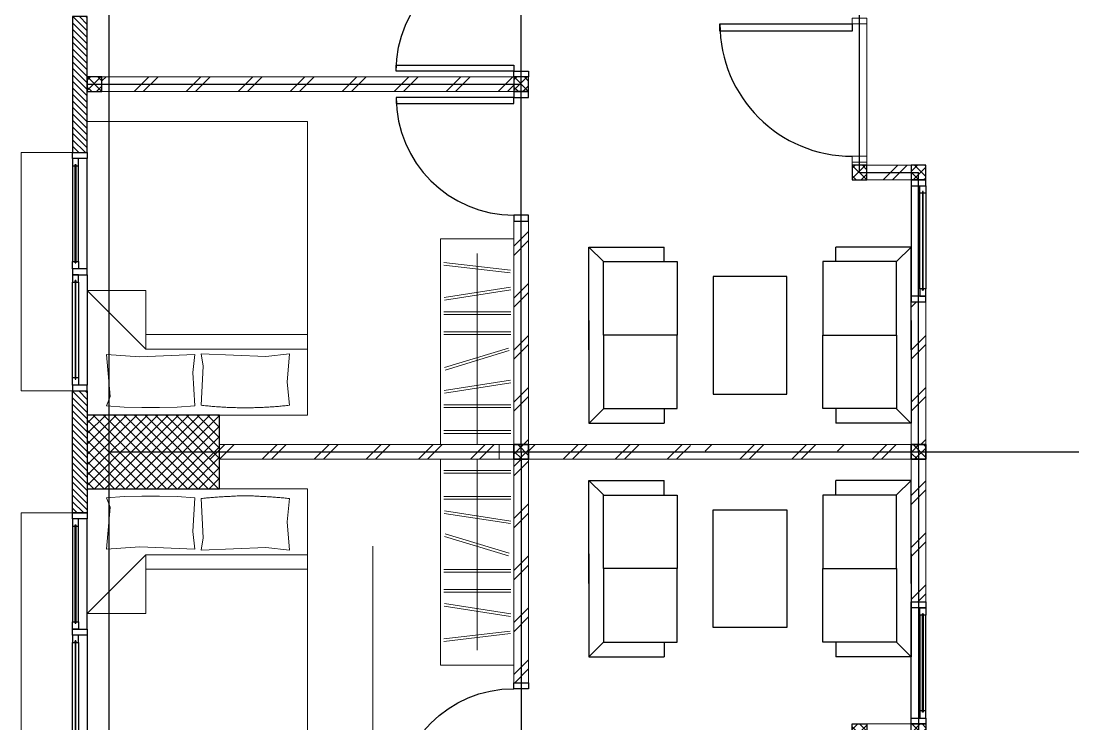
# Model space of a CAD drawing. Header units: millimetres. Extents: x -324 to 75, y -297 to 212.
# Drawn here: x -250.74 to -243.59, y 159.69 to 164.47 of the extents above; entities that cross this region are included whole.
import ezdxf

# ---------------------------------------------------------------- set-up
doc = ezdxf.new("R2010")
doc.units = ezdxf.units.MM
doc.linetypes.add('DASHDOT', pattern=[1, 0.5, -0.25, 0, -0.25])
for name, color, linetype, lineweight in [('ars', 11, 'Continuous', 0), ('KOL', 1, 'Continuous', 30), ('KOLOM', 4, 'Continuous', 9), ('lan', 7, 'Continuous', 15), ('NOT', 7, 'Continuous', 20), ('tem', 5, 'Continuous', 20)]:
    doc.layers.add(name, color=color, linetype=linetype, lineweight=lineweight)
doc.layers.add('as', color=1, linetype='Continuous', plot=False)
doc.layers.add('FURNITURE', color=68, linetype='Continuous')
doc.layers.add('Kusen', color=30, linetype='Continuous')

# ---------------------------------------------------------------- blocks, each defined once
blk = doc.blocks.new('T. J1')
at = {"layer": 'Kusen'}
for p, q in [((-0.7188, 0.1), (-0.0688, 0.1)), ((0.7212, 0.1), (0.0712, 0.1)), ((-0.0188, 0), (-0.7688, 0)), ((-0.0688, 0.06), (-0.7188, 0.06)), ((0.0212, 0), (0.7712, 0)), ((0.0712, 0.06), (0.7212, 0.06))]:
    blk.add_line(p, q, dxfattribs=at)
for points in [[(-0.8088, 0), (-0.7688, 0), (-0.7688, 0.1), (-0.8088, 0.1)], [(-0.0188, 0), (0.0212, 0), (0.0212, 0.1), (-0.0188, 0.1)], [(0.8112, 0), (0.7712, 0), (0.7712, 0.1), (0.8112, 0.1)]]:
    blk.add_lwpolyline(points, close=True, dxfattribs=at)
for points in [[(-0.7188, 0.0775), (-0.7188, 0.06), (-0.7688, 0.06), (-0.7688, 0.1), (-0.7188, 0.1), (-0.7188, 0.0825), (-0.7288, 0.0825), (-0.7288, 0.0775), (-0.7188, 0.0775)], [(-0.0688, 0.0775), (-0.0688, 0.06), (-0.0188, 0.06), (-0.0188, 0.1), (-0.0688, 0.1), (-0.0688, 0.0825), (-0.0588, 0.0825), (-0.0588, 0.0775), (-0.0688, 0.0775)], [(0.0712, 0.0775), (0.0712, 0.06), (0.0212, 0.06), (0.0212, 0.1), (0.0712, 0.1), (0.0712, 0.0825), (0.0612, 0.0825), (0.0612, 0.0775), (0.0712, 0.0775)], [(0.7212, 0.0775), (0.7212, 0.06), (0.7712, 0.06), (0.7712, 0.1), (0.7212, 0.1), (0.7212, 0.0825), (0.7312, 0.0825), (0.7312, 0.0775), (0.7212, 0.0775)]]:
    blk.add_lwpolyline(points, dxfattribs=at)
at = {"layer": 'Kusen', "color": 141}
for points in [[(-0.7288, 0.0775), (-0.0588, 0.0775), (-0.0588, 0.0825), (-0.7288, 0.0825)], [(0.7312, 0.0775), (0.0612, 0.0775), (0.0612, 0.0825), (0.7312, 0.0825)]]:
    blk.add_lwpolyline(points, close=True, dxfattribs=at)
blk = doc.blocks.new('P.80')
at = {"layer": 'Kusen'}
for points in [[(-69.8094, -74.8368), (-69.7694, -74.8368), (-69.7694, -74.0368), (-69.8094, -74.0368)], [(-70.6094, -74.9368), (-70.5694, -74.9368), (-70.5694, -74.8368), (-70.6094, -74.8368)], [(-69.7694, -74.9368), (-69.7294, -74.9368), (-69.7294, -74.8368), (-69.7694, -74.8368)]]:
    blk.add_lwpolyline(points, close=True, dxfattribs=at)
blk.add_arc((-69.7694, -74.8368), 0.8, 90, 180, dxfattribs=at)
blk = doc.blocks.new('K 10.10')
at = {"layer": 'ars'}
h = blk.add_hatch(dxfattribs=at)
h.set_pattern_fill('_USER', color=256, scale=0.05, angle=45, double=1, pattern_type=0)
h.set_pattern_definition([(45, (0, 0), (-0.035355339, 0.035355339), []), (135, (0, 0), (-0.035355339, -0.035355339), [])])
h.paths.add_polyline_path([(1560.5383, 1380.4069), (1560.6383, 1380.4069), (1560.6383, 1380.5069), (1560.5383, 1380.5069)])
at = {"layer": 'KOL'}
blk.add_lwpolyline([(1560.5383, 1380.4069), (1560.6383, 1380.4069), (1560.6383, 1380.5069), (1560.5383, 1380.5069)], close=True, dxfattribs=at)
blk = doc.blocks.new('P-90')
at = {"layer": 'Kusen'}
blk.add_lwpolyline([(374.6908, -21.5979), (374.7408, -21.5979), (374.7408, -22.4979), (374.6908, -22.4979)], close=True, dxfattribs=at)
at = {"layer": 'Kusen', "lineweight": 9}
for points in [[(373.8008, -22.4979), (373.8408, -22.4979), (373.8408, -22.5979), (373.8008, -22.5979)], [(374.7408, -22.4979), (374.7808, -22.4979), (374.7808, -22.5979), (374.7408, -22.5979)]]:
    blk.add_lwpolyline(points, close=True, dxfattribs=at)
at = {"layer": 'Kusen'}
blk.add_arc((374.7408, -22.4979), 0.9, 90, 180, dxfattribs=at)
blk = doc.blocks.new('BED1')
at = {"color": 0, "linetype": 'Continuous'}
for points in [[(1.9976, 0), (1.9976, 1.4976), (0, 1.4976), (0, 0), (1.9976, 0)], [(1.5484, 1.0993), (1.1489, 1.0993), (1.1489, 1.4976), (1.5484, 1.0993)], [(1.9346, 1.3656), (1.9443, 1.2458), (1.9467, 1.1259), (1.9467, 1.0061), (1.9443, 0.8862), (1.9346, 0.7663), (1.707, 0.7809), (1.586, 0.7663), (1.6017, 1.1404), (1.586, 1.3656), (1.8717, 1.3426), (1.9346, 1.3656)], [(1.4492, 1.0993), (1.4492, 0)], [(1.5484, 1.0993), (1.5484, 0)], [(1.9298, 0.1235), (1.7724, 0.138), (1.5799, 0.1235), (1.5981, 0.2833), (1.5799, 0.7228), (1.6634, 0.7094), (1.9298, 0.7228)], [(1.9298, 0.1235), (1.931, 0.1332), (1.9322, 0.1429), (1.9334, 0.1513), (1.9346, 0.161), (1.9346, 0.1707), (1.9358, 0.1804), (1.937, 0.1889), (1.9383, 0.1985), (1.9383, 0.2082), (1.9395, 0.2179), (1.9407, 0.2264), (1.9407, 0.2361), (1.9419, 0.2458), (1.9419, 0.2542), (1.9431, 0.2639), (1.9431, 0.2736), (1.9443, 0.2833), (1.9443, 0.2918), (1.9455, 0.3015), (1.9455, 0.3111), (1.9455, 0.3208), (1.9467, 0.3293), (1.9467, 0.339), (1.9467, 0.3487), (1.9467, 0.3584), (1.9479, 0.3668), (1.9479, 0.3765), (1.9479, 0.3862), (1.9479, 0.3959), (1.9479, 0.4044), (1.9479, 0.414), (1.9479, 0.4237), (1.9479, 0.4334), (1.9479, 0.4419), (1.9479, 0.4516), (1.9479, 0.4613), (1.9479, 0.4709), (1.9479, 0.4794), (1.9467, 0.4891), (1.9467, 0.4988), (1.9467, 0.5085), (1.9467, 0.5169), (1.9455, 0.5266), (1.9455, 0.5363), (1.9455, 0.546), (1.9443, 0.5545), (1.9443, 0.5642), (1.9431, 0.5738), (1.9431, 0.5835), (1.9419, 0.592), (1.9419, 0.6017), (1.9407, 0.6114), (1.9407, 0.6199), (1.9395, 0.6295), (1.9383, 0.6392), (1.9383, 0.6489), (1.937, 0.6574), (1.9358, 0.6671), (1.9346, 0.6768), (1.9346, 0.6864), (1.9334, 0.6949), (1.9322, 0.7046), (1.931, 0.7143), (1.9298, 0.7228)]]:
    blk.add_lwpolyline(points, dxfattribs=at)
blk = doc.blocks.new('LEMARI1')
for points in [[(0.6998, 0.4988), (-0.6998, 0.4988)], [(-0.6998, 0), (0.6998, 0), (0.6998, 0.4988), (-0.6998, 0.4988), (-0.6998, 0)], [(-0.5387, 0.4758), (-0.4855, 0.023)], [(-0.4685, 0.0254), (-0.5206, 0.477)], [(-0.3002, 0.4746), (-0.3705, 0.0242)], [(-0.3523, 0.0218), (-0.2821, 0.4709)], [(-0.2034, 0.477), (-0.2034, 0.0218)], [(-0.1852, 0.0218), (-0.1852, 0.477)], [(-0.0678, 0.477), (-0.0678, 0.0218)], [(-0.0496, 0.0218), (-0.0496, 0.477)], [(0.1755, 0.4722), (0.0436, 0.0363)], [(0.0605, 0.0315), (0.1937, 0.4673)], [(0.3317, 0.4746), (0.2627, 0.0242)], [(0.2797, 0.0218), (0.3499, 0.4709)], [(0.4286, 0.477), (0.4286, 0.0218)], [(0.4467, 0.0218), (0.4467, 0.477)], [(0.6053, 0.477), (0.6053, 0.0218)], [(0.6235, 0.0218), (0.6235, 0.477)], [(0.6998, 0.2494), (-0.5993, 0.2494)]]:
    blk.add_lwpolyline(points)
blk = doc.blocks.new('tamu02')
at = {"linetype": 'Continuous'}
for points in [[(-0.5005, 1.2448), (-0.5998, 1.3453)], [(0.1005, 1.3453), (-0.5985, 1.3453), (-0.5985, 0.8339)], [(-0.0993, 1.3453), (0.5998, 1.3453), (0.5998, 0.8339)], [(0.5005, 1.2448), (0.5998, 1.3453)], [(-0.4993, 0.7444), (0, 0.7444), (0, 1.2448), (-0.4993, 1.2448), (-0.4993, 0.7444)], [(0.5005, 0.7444), (0, 0.7444), (0, 1.2448), (0.5005, 1.2448), (0.5005, 0.7444)], [(-0.4993, 0.8339), (-0.5985, 0.8339)], [(0.5005, 0.8339), (0.5998, 0.8339)], [(-0.4993, -0.2444), (0, -0.2444), (0, -0.7448), (-0.4993, -0.7448), (-0.4993, -0.2444)], [(0.5005, -0.2444), (0, -0.2444), (0, -0.7448), (0.5005, -0.7448), (0.5005, -0.2444)], [(0.1005, -0.8453), (-0.5985, -0.8453), (-0.5985, -0.3339)], [(-0.4993, -0.3339), (-0.5985, -0.3339)], [(-0.0993, -0.8453), (0.5998, -0.8453), (0.5998, -0.3339)], [(0.5005, -0.3339), (0.5998, -0.3339)], [(-0.5005, -0.7448), (-0.5998, -0.8453)], [(0.5005, -0.7448), (0.5998, -0.8453)]]:
    blk.add_lwpolyline(points, dxfattribs=at)
blk.add_lwpolyline([(0.4, 0.5), (0.4, 0), (-0.4, 0), (-0.4, 0.5), (0.4, 0.5)])
blk = doc.blocks.new('T. J2')
at = {"layer": 'Kusen'}
for p, q in [((-0.3692, 0.1), (0.2808, 0.1)), ((-0.4192, 0), (0.3308, 0)), ((0.2808, 0.06), (-0.3692, 0.06))]:
    blk.add_line(p, q, dxfattribs=at)
for points in [[(-0.4592, 0), (-0.4192, 0), (-0.4192, 0.1), (-0.4592, 0.1)], [(0.3308, 0), (0.3708, 0), (0.3708, 0.1), (0.3308, 0.1)]]:
    blk.add_lwpolyline(points, close=True, dxfattribs=at)
for points in [[(-0.3692, 0.0775), (-0.3692, 0.06), (-0.4192, 0.06), (-0.4192, 0.1), (-0.3692, 0.1), (-0.3692, 0.0825), (-0.3792, 0.0825), (-0.3792, 0.0775), (-0.3692, 0.0775)], [(0.2808, 0.0775), (0.2808, 0.06), (0.3308, 0.06), (0.3308, 0.1), (0.2808, 0.1), (0.2808, 0.0825), (0.2908, 0.0825), (0.2908, 0.0775), (0.2808, 0.0775)]]:
    blk.add_lwpolyline(points, dxfattribs=at)
at = {"layer": 'Kusen', "color": 141}
blk.add_lwpolyline([(-0.3792, 0.0775), (0.2908, 0.0775), (0.2908, 0.0825), (-0.3792, 0.0825)], close=True, dxfattribs=at)
blk = doc.blocks.new('typikal-1a')
at = {"layer": 'as'}
for p, q in [((0, 5.5), (1.9, 5.5)), ((1.9, 5.1), (1.9, 5.5)), ((1.9, 5.1), (3, 5.1)), ((0, 2.8), (6.2, 2.8)), ((2.5, -0.15), (2.5, 2.8))]:
    blk.add_line(p, q, dxfattribs=at)
at = {"layer": 'KOL'}
blk.add_lwpolyline([(2.035, -0.15), (2.96, -0.15), (2.96, -0.25), (2.035, -0.25)], close=True, dxfattribs=at)
at = {"layer": 'lan'}
blk.add_line((2.91, 5.15), (2.01, 5.15), dxfattribs=at)
at = {"layer": 'tem'}
for points in [[(1.02, 5.45), (0.05, 5.45), (0.05, 5.55), (1.02, 5.55)], [(0.05, 2.85), (-0.05, 2.85), (-0.05, 5.45), (0.05, 5.45)], [(1.95, 5.45), (1.85, 5.45), (1.85, 5.15), (1.95, 5.15)], [(1.97, 5.15), (1.95, 5.15), (1.95, 5.05), (1.97, 5.05)], [(1.57, 2.75), (0.05, 2.75), (0.05, 2.85), (1.57, 2.85)], [(0.05, 2.75), (-0.05, 2.75), (-0.05, 0.75), (0.05, 0.75)], [(2.45, 2.75), (2.55, 2.75), (2.55, -0.05), (2.45, -0.05)]]:
    blk.add_lwpolyline(points, close=True, dxfattribs=at)
at = {"layer": 'ars', "rotation": 180}
for name, p in [('LEMARI1', (0.7498, 2.75)), ('BED1', (2.2476, 1.3476))]:
    blk.add_blockref(name, p, dxfattribs=at)
at = {"layer": 'FURNITURE'}
blk.add_blockref('tamu02', (0.7934, 4.1047), dxfattribs=at)
at = {"layer": 'KOLOM', "extrusion": (0, 0, -1), "zscale": -1}
for p in [(-1560.5883, -1374.9569), (-1562.4883, -1374.9569), (-1562.4883, -1375.3569), (-1560.5883, -1377.6569), (-1563.0883, -1377.6569), (-1563.0883, -1380.5569)]:
    blk.add_blockref('K 10.10', p, dxfattribs=at)
at = {"layer": 'Kusen', "xscale": -1}
blk.add_blockref('T. J2', (1.3908, 5.45), dxfattribs=at)
at = {"layer": 'Kusen', "xscale": -1, "rotation": 180}
for name, p in [('P-90', (-371.8308, -17.4479)), ('P.80', (72.1794, -72.0868)), ('T. J1', (1.2238, -0.15))]:
    blk.add_blockref(name, p, dxfattribs=at)
at = {"layer": 'Kusen', "rotation": 180}
blk.add_blockref('P.80', (-67.1794, -72.0868), dxfattribs=at)
blk = doc.blocks.new("k2'")
at = {"layer": 'ars'}
h = blk.add_hatch(dxfattribs=at)
h.set_pattern_fill('_USER', color=256, scale=0.05, angle=45, double=1, pattern_type=0)
h.set_pattern_definition([(45, (0, -4.95), (-0.03535534, 0.03535534), []), (135, (0, -4.95), (-0.03535534, -0.03535534), [])])
h.paths.add_polyline_path([(-0.25, -0.45), (0.25, -0.45), (0.25, 0.45), (-0.25, 0.45)])
at = {"layer": 'KOL'}
blk.add_lwpolyline([(-0.25, -0.45), (0.25, -0.45), (0.25, 0.45), (-0.25, 0.45)], close=True, dxfattribs=at)
blk = doc.blocks.new('A-4')
at = {"layer": 'ars'}
h = blk.add_hatch(dxfattribs=at)
h.set_pattern_fill('ANSI31', color=256, scale=0.25, angle=90, style=0)
h.set_pattern_definition([(135, (375.904584, 513.928732), (-0.0220970869, -0.0220970869), [])])
h.paths.add_polyline_path([(-6.7, 24.085), (-6.7, 25.01), (-6.8, 25.01), (-6.8, 24.085)])
h = blk.add_hatch(dxfattribs=at)
h.set_pattern_fill('TEMBOK', color=256, scale=0.25)
h.set_pattern_definition([(45, (-0.795, 5.525), (-0.1767767, 0.1767767), []), (45, (-0.7325, 5.525), (-0.1767767, 0.1767767), [])])
h.paths.add_polyline_path([(-6.6, 24.5), (-3.8, 24.5), (-3.8, 24.6), (-6.6, 24.6)])
h = blk.add_hatch(dxfattribs=at)
h.set_pattern_fill('TEMBOK', color=256, scale=0.25)
h.set_pattern_definition([(45, (-6.195, 13.525), (-0.1767767, 0.1767767), []), (45, (-6.1325, 13.525), (-0.1767767, 0.1767767), [])])
h.paths.add_polyline_path([(-1.1, 24), (-1.4, 24), (-1.4, 23.9), (-1.1, 23.9)])
h = blk.add_hatch(dxfattribs=at)
h.set_pattern_fill('TEMBOK', color=256, scale=0.25)
h.set_pattern_definition([(45, (-11.05016, -23.565), (-0.1767767, 0.1767767), []), (45, (-10.98766, -23.565), (-0.1767767, 0.1767767), [])])
h.paths.add_polyline_path([(-3.8, 22.1), (-3.7, 22.1), (-3.7, 23.62), (-3.8, 23.62)])
h = blk.add_hatch(dxfattribs=at)
h.set_pattern_fill('TEMBOK', color=256, scale=0.25)
h.set_pattern_definition([(45, (-8.35016, -23.565), (-0.1767767, 0.1767767), []), (45, (-8.28766, -23.565), (-0.1767767, 0.1767767), [])])
h.paths.add_polyline_path([(-1.1, 22.1), (-1, 22.1), (-1, 23.07), (-1.1, 23.07)])
h = blk.add_hatch(dxfattribs=at)
h.set_pattern_fill('ANSI31', color=256, scale=0.25, angle=90, style=0)
h.set_pattern_definition([(135, (362.779584, 520.128732), (-0.0220970869, -0.0220970869), [])])
h.paths.add_polyline_path([(-6.8, 21.635), (-6.8, 22.465), (-6.7, 22.465), (-6.7, 21.635)])
h = blk.add_hatch(dxfattribs=at)
h.set_pattern_fill('TEMBOK', color=256, scale=0.25)
h.set_pattern_definition([(45, (-0.795, 9.225), (-0.1767767, 0.1767767), []), (45, (-0.7325, 9.225), (-0.1767767, 0.1767767), [])])
h.paths.add_polyline_path([(-5.95, 22), (-3.8, 22), (-3.8, 22.1), (-5.95, 22.1)])
h = blk.add_hatch(dxfattribs=at)
h.set_pattern_fill('TEMBOK', color=256, scale=0.25)
h.set_pattern_definition([(45, (-8.295, 9.225), (-0.1767767, 0.1767767), []), (45, (-8.2325, 9.225), (-0.1767767, 0.1767767), [])])
h.paths.add_polyline_path([(-2.6, 22), (-3.7, 22), (-3.7, 22.1), (-2.6, 22.1)])
h = blk.add_hatch(dxfattribs=at)
h.set_pattern_fill('TEMBOK', color=256, scale=0.25)
h.set_pattern_definition([(45, (-7.095, 9.225), (-0.1767767, 0.1767767), []), (45, (-7.0325, 9.225), (-0.1767767, 0.1767767), [])])
h.paths.add_polyline_path([(-1.7, 22), (-2.5, 22), (-2.5, 22.1), (-1.7, 22.1)])
h = blk.add_hatch(dxfattribs=at)
h.set_pattern_fill('TEMBOK', color=256, scale=0.25)
h.set_pattern_definition([(45, (-6.195, 9.225), (-0.1767767, 0.1767767), []), (45, (-6.1325, 9.225), (-0.1767767, 0.1767767), [])])
h.paths.add_polyline_path([(-1.1, 22), (-1.6, 22), (-1.6, 22.1), (-1.1, 22.1)])
h = blk.add_hatch(dxfattribs=at)
h.set_pattern_fill('TEMBOK', color=256, scale=0.25)
h.set_pattern_definition([(45, (-0.7, 57.765), (-0.1767767, 0.1767767), []), (45, (-0.6375, 57.765), (-0.1767767, 0.1767767), [])])
h.paths.add_polyline_path([(-3.7, 22), (-3.7, 20.48), (-3.8, 20.48), (-3.8, 22)])
h = blk.add_hatch(dxfattribs=at)
h.set_pattern_fill('TEMBOK', color=256, scale=0.25)
h.set_pattern_definition([(45, (2, 57.215), (-0.1767767, 0.1767767), []), (45, (2.0625, 57.215), (-0.1767767, 0.1767767), [])])
h.paths.add_polyline_path([(-1, 22), (-1, 21.03), (-1.1, 21.03), (-1.1, 22)])
at = {"layer": 'as'}
for p, q in [((-6.55, 15.85), (-6.55, 40.65)), ((-6.55, 22.05), (6.55, 22.05))]:
    blk.add_line(p, q, dxfattribs=at)
at = {"layer": 'KOL'}
blk.add_lwpolyline([(-6.8, 21.635), (-6.8, 22.465), (-6.7, 22.465), (-6.7, 21.635)], close=True, dxfattribs=at)
at = {"layer": 'lan'}
for p, q in [((-7.15, 22.465), (-7.15, 24.085)), ((-6.8, 24.085), (-7.15, 24.085)), ((-6.8, 22.465), (-7.15, 22.465)), ((-6.8, 21.635), (-7.15, 21.635)), ((-7.15, 21.635), (-7.15, 20.015))]:
    blk.add_line(p, q, dxfattribs=at)
at = {"layer": 'tem', "ltscale": 2}
for points in [[(-1.1, 22.1), (-1.1, 22), (-3.9, 22), (-3.9, 22.1)], [(-1.1, 22), (-1.1, 22.1), (-3.9, 22.1), (-3.9, 22)]]:
    blk.add_lwpolyline(points, close=True, dxfattribs=at)
at = {"layer": 'KOL', "rotation": 90}
blk.add_blockref("k2'", (-6.25, 22.05), dxfattribs=at)
at = {"layer": 'KOLOM', "extrusion": (0, 0, -1), "xscale": -1, "zscale": -1, "rotation": 90}
blk.add_blockref('K 10.10', (1381.5069, 1582.6383), dxfattribs=at)
at = {"layer": 'KOLOM', "extrusion": (0, 0, -1), "zscale": -1, "rotation": 90}
blk.add_blockref('K 10.10', (1381.5069, -1538.5383), dxfattribs=at)
at = {"layer": 'lan', "xscale": -1, "rotation": 270}
blk.add_blockref('typikal-1a', (-6.55, 22.05), dxfattribs=at)
at = {"layer": 'lan', "rotation": 270}
blk.add_blockref('typikal-1a', (-6.55, 22.05), dxfattribs=at)

msp = doc.modelspace()

# ---------------------------------------------------------------- linework, layer by layer
at = {"layer": 'NOT', "linetype": 'DASHDOT', "ltscale": 3}
msp.add_line((-248.3511, 160.9028), (-248.3511, 133.8847), dxfattribs=at)

# ---------------------------------------------------------------- block references
msp.add_blockref('A-4', (-243.5919, 139.4939))

doc.saveas('drawing.dxf')
